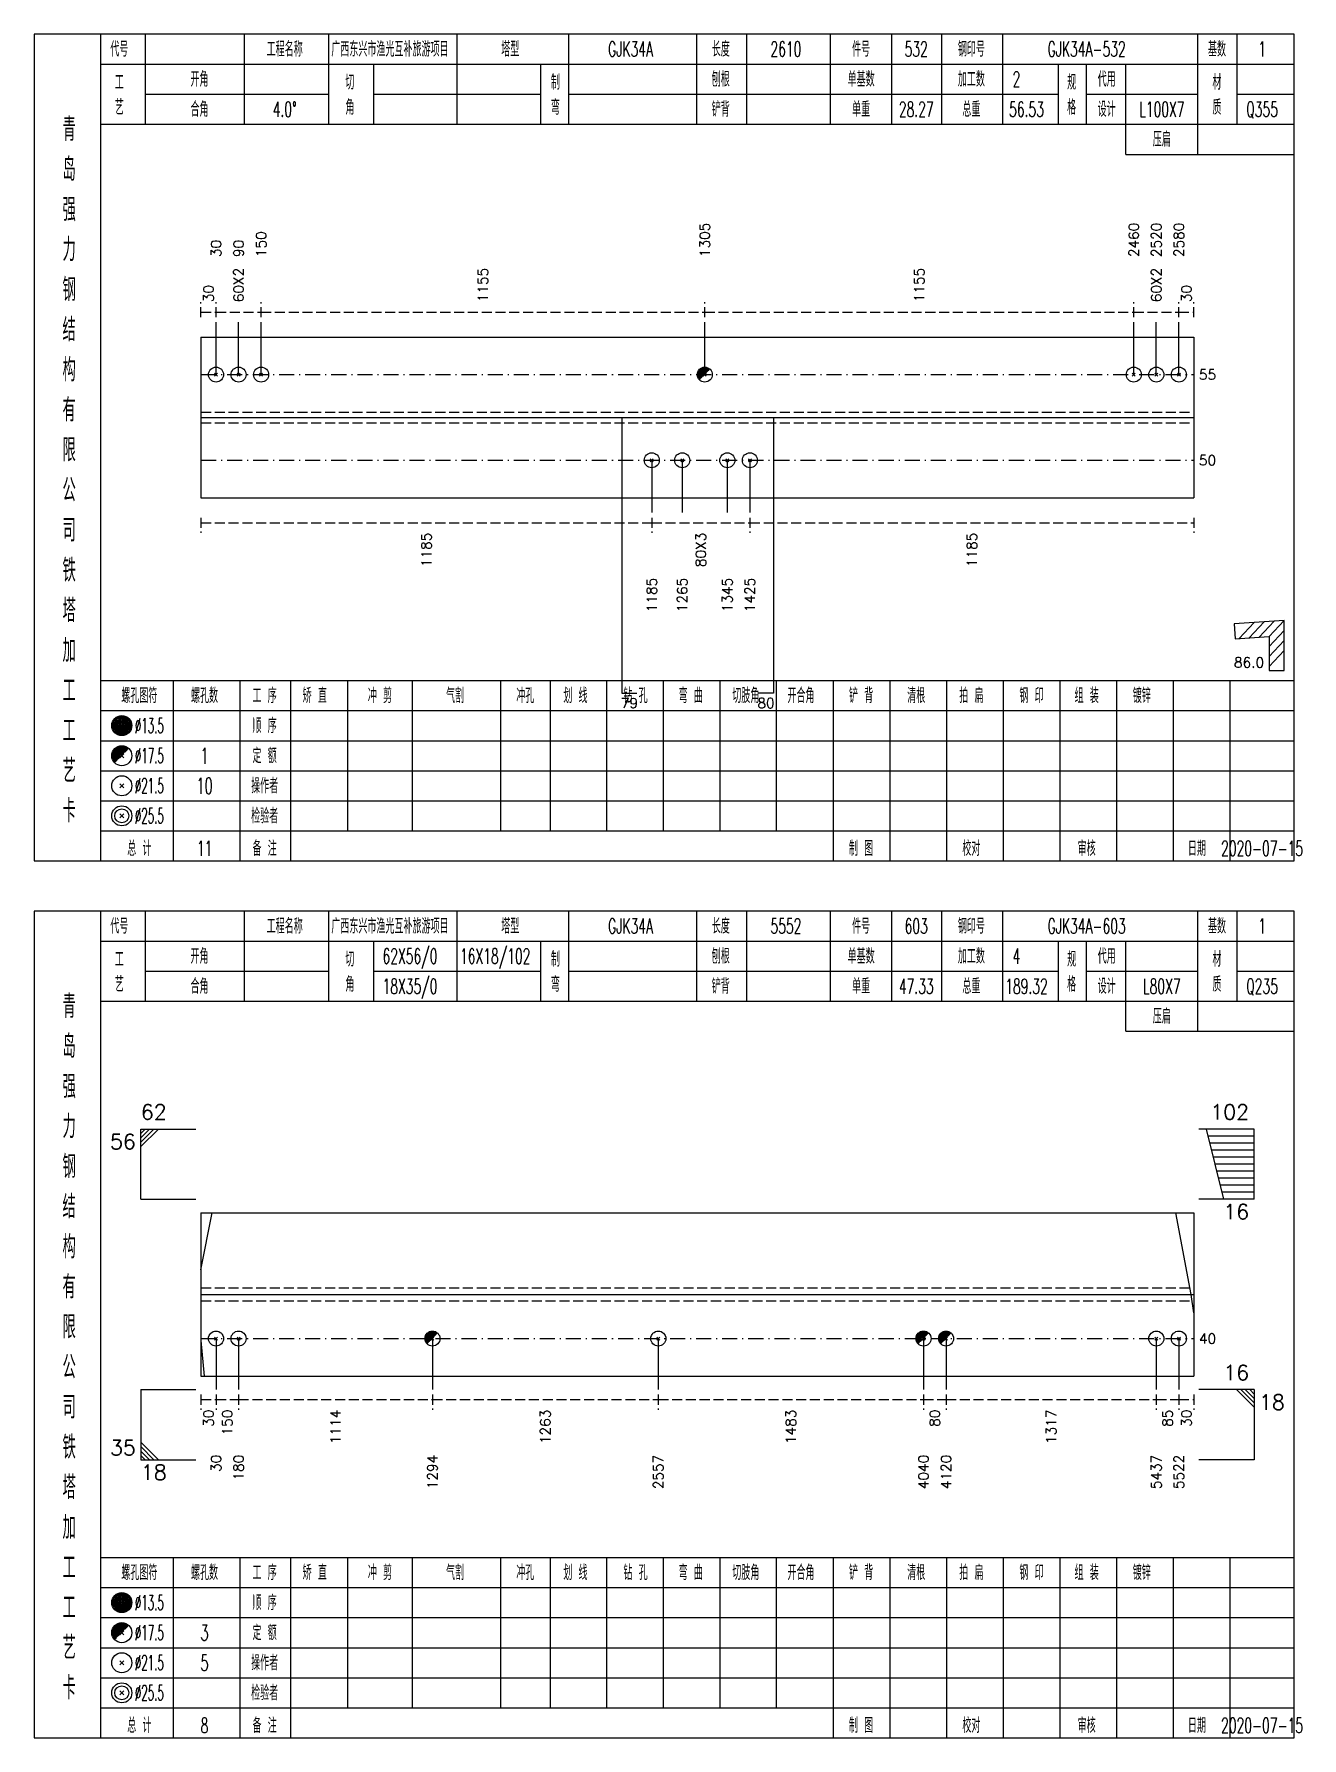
# Model space of a CAD drawing. Extents: x 0 to 2606, y -377 to 6479.
# Drawn here: x 261.4 to 514.3, y 3850 to 4190 of the extents above; entities that cross this region are included whole.
import ezdxf
from ezdxf.enums import TextEntityAlignment as Align

# ---------------------------------------------------------------- set-up
doc = ezdxf.new("R2010")
doc.units = 0
doc.header["$MEASUREMENT"] = 0
doc.linetypes.add('一点画线', pattern=[5.2, 3, -1, 0.2, -1])
doc.linetypes.add('虚线', pattern=[2.75, 2, -0.75])
doc.layers.get('0').update_dxf_attribs({"linetype": 'CONTINUOUS', "lineweight": 25})
for name, color, linetype, lineweight in [('1', 7, 'CONTINUOUS', 25), ('2', 7, 'CONTINUOUS', 25), ('4', 7, 'CONTINUOUS', 25)]:
    doc.layers.add(name, color=color, linetype=linetype, lineweight=lineweight)
doc.styles.get("Standard").update_dxf_attribs({"font": 'simplex.shx', "width": 0.7, "height": 3, "bigfont": 'gbhzfs.shx'})

msp = doc.modelspace()

# ---------------------------------------------------------------- linework, layer by layer
at = {"color": 8, "linetype": '虚线', "lineweight": 9}
for p, q in [((294.7, 4133.5), (294.7, 4136.5)), ((294.7, 4134.5), (297.7, 4134.5)), ((297.7, 4133.5), (297.7, 4136.5)), ((297.7, 4133.5), (297.7, 4136.5)), ((297.7, 4134.5), (306.7, 4134.5)), ((306.7, 4133.5), (306.7, 4136.5)), ((306.7, 4133.5), (306.7, 4136.5)), ((306.7, 4134.5), (395.21, 4134.5)), ((395.21, 4133.5), (395.21, 4136.5)), ((395.21, 4133.5), (395.21, 4136.5)), ((395.21, 4134.5), (480.8, 4134.5)), ((480.8, 4133.5), (480.8, 4136.5)), ((480.8, 4133.5), (480.8, 4136.5)), ((480.8, 4134.5), (489.8, 4134.5)), ((489.8, 4133.5), (489.8, 4136.5)), ((489.8, 4133.5), (489.8, 4136.5)), ((489.8, 4134.5), (492.8, 4134.5)), ((492.8, 4133.5), (492.8, 4136.5)), ((294.7, 4093.5), (294.7, 4090.5)), ((294.7, 4092.5), (384.64, 4092.5)), ((384.64, 4093.5), (384.64, 4090.5)), ((384.64, 4093.5), (384.64, 4090.5)), ((384.64, 4092.5), (404.21, 4092.5)), ((404.21, 4093.5), (404.21, 4090.5)), ((404.21, 4093.5), (404.21, 4090.5)), ((404.21, 4092.5), (492.8, 4092.5)), ((492.8, 4093.5), (492.8, 4090.5)), ((294.7, 3918.5), (294.7, 3915.5)), ((294.7, 3917.5), (297.7, 3917.5)), ((297.7, 3918.5), (297.7, 3915.5)), ((297.7, 3918.5), (297.7, 3915.5)), ((297.7, 3917.5), (302.2, 3917.5)), ((302.2, 3918.5), (302.2, 3915.5)), ((302.2, 3918.5), (302.2, 3915.5)), ((302.2, 3917.5), (340.87, 3917.5)), ((340.87, 3918.5), (340.87, 3915.5)), ((340.87, 3918.5), (340.87, 3915.5)), ((340.87, 3917.5), (385.94, 3917.5)), ((385.94, 3918.5), (385.94, 3915.5)), ((385.94, 3918.5), (385.94, 3915.5)), ((385.94, 3917.5), (438.85, 3917.5)), ((438.85, 3918.5), (438.85, 3915.5)), ((438.85, 3918.5), (438.85, 3915.5)), ((438.85, 3917.5), (443.35, 3917.5)), ((443.35, 3918.5), (443.35, 3915.5)), ((443.35, 3918.5), (443.35, 3915.5)), ((443.35, 3917.5), (485.3, 3917.5)), ((485.3, 3918.5), (485.3, 3915.5)), ((485.3, 3918.5), (485.3, 3915.5)), ((485.3, 3917.5), (489.8, 3917.5)), ((489.8, 3918.5), (489.8, 3915.5)), ((489.8, 3918.5), (489.8, 3915.5)), ((489.8, 3917.5), (492.8, 3917.5)), ((492.8, 3918.5), (492.8, 3915.5))]:
    msp.add_line(p, q, dxfattribs=at)
at = {"color": 7, "linetype": 'Continuous', "lineweight": 13}
for p, q in [((297.7, 4122.05), (297.7, 4132.5)), ((302.2, 4122.05), (302.2, 4132.5)), ((306.7, 4122.05), (306.7, 4132.5)), ((395.21, 4122.05), (395.21, 4132.5)), ((480.8, 4122.05), (480.8, 4132.5)), ((485.3, 4122.05), (485.3, 4132.5)), ((489.8, 4122.05), (489.8, 4132.5)), ((297.4, 4121.75), (298, 4122.35)), ((298, 4121.75), (297.4, 4122.35)), ((301.9, 4121.75), (302.5, 4122.35)), ((302.5, 4121.75), (301.9, 4122.35)), ((306.4, 4121.75), (307, 4122.35)), ((307, 4121.75), (306.4, 4122.35)), ((480.5, 4121.75), (481.1, 4122.35)), ((481.1, 4121.75), (480.5, 4122.35)), ((485, 4121.75), (485.6, 4122.35)), ((485.6, 4121.75), (485, 4122.35)), ((489.5, 4121.75), (490.1, 4122.35)), ((490.1, 4121.75), (489.5, 4122.35)), ((384.64, 4104.95), (384.64, 4094.5)), ((390.71, 4104.95), (390.71, 4094.5)), ((399.71, 4104.95), (399.71, 4094.5)), ((404.21, 4104.95), (404.21, 4094.5)), ((282.7, 3971.5), (293.7, 3971.5)), ((282.7, 3957.5), (282.7, 3971.5)), ((283.57, 3971.5), (282.7, 3970.62)), ((284.45, 3971.5), (282.7, 3969.75)), ((285.32, 3971.5), (282.7, 3968.88)), ((286.2, 3971.5), (282.7, 3968)), ((504.8, 3971.5), (493.8, 3971.5)), ((498.8, 3957.5), (495.3, 3971.5)), ((504.8, 3957.5), (504.8, 3971.5)), ((504.8, 3970.1), (495.65, 3970.1)), ((504.8, 3968.7), (496, 3968.7)), ((504.8, 3967.3), (496.35, 3967.3)), ((504.8, 3965.9), (496.7, 3965.9)), ((504.8, 3964.5), (497.05, 3964.5)), ((504.8, 3963.1), (497.4, 3963.1)), ((504.8, 3961.7), (497.75, 3961.7)), ((504.8, 3960.3), (498.1, 3960.3)), ((504.8, 3958.9), (498.45, 3958.9)), ((282.7, 3957.5), (293.7, 3957.5)), ((294.7, 3943.39), (296.91, 3954.81)), ((492.23, 3938.5), (489.16, 3954.81)), ((504.8, 3957.5), (493.8, 3957.5)), ((492.8, 3934.83), (492.23, 3938.5)), ((294.7, 3929.32), (295.34, 3922.19)), ((297.7, 3929.69), (297.7, 3919.5)), ((302.2, 3929.69), (302.2, 3919.5)), ((340.87, 3929.69), (340.87, 3919.5)), ((385.94, 3929.69), (385.94, 3919.5)), ((438.85, 3929.69), (438.85, 3919.5)), ((443.35, 3929.69), (443.35, 3919.5)), ((485.3, 3929.69), (485.3, 3919.5)), ((489.8, 3929.69), (489.8, 3919.5)), ((282.7, 3919.5), (293.7, 3919.5)), ((282.7, 3919.5), (282.7, 3905.5)), ((504.8, 3919.5), (493.8, 3919.5)), ((501.3, 3919.5), (504.8, 3916)), ((502.18, 3919.5), (504.8, 3916.88)), ((503.05, 3919.5), (504.8, 3917.75)), ((503.93, 3919.5), (504.8, 3918.62)), ((504.8, 3919.5), (504.8, 3905.5)), ((286.2, 3905.5), (282.7, 3909)), ((285.32, 3905.5), (282.7, 3908.12)), ((284.45, 3905.5), (282.7, 3907.25)), ((283.57, 3905.5), (282.7, 3906.38)), ((282.7, 3905.5), (293.7, 3905.5)), ((504.8, 3905.5), (493.8, 3905.5))]:
    msp.add_line(p, q, dxfattribs=at)
at = {"color": 7, "linetype": 'Continuous', "lineweight": 18}
for p, q in [((294.7, 4129.55), (294.7, 4097.45)), ((294.7, 4129.55), (492.8, 4129.55)), ((492.8, 4129.55), (492.8, 4097.45)), ((294.7, 4113.5), (492.8, 4113.5)), ((294.7, 3954.81), (294.7, 3922.19)), ((294.7, 3954.81), (492.8, 3954.81)), ((492.8, 3954.81), (492.8, 3922.19)), ((294.7, 3938.5), (492.8, 3938.5))]:
    msp.add_line(p, q, dxfattribs=at)
at = {"color": 3, "linetype": '一点画线', "lineweight": 13}
for p, q in [((294.7, 4122.05), (492.8, 4122.05)), ((294.7, 4104.95), (492.8, 4104.95)), ((294.7, 3929.69), (492.8, 3929.69))]:
    msp.add_line(p, q, dxfattribs=at)
at = {"color": 7, "linetype": 'Continuous', "lineweight": 0}
for p, q in [((394.91, 4121.75), (395.51, 4122.35)), ((394.91, 4122.35), (395.51, 4121.75))]:
    msp.add_line(p, q, dxfattribs=at)
at = {"color": 1, "linetype": '虚线', "lineweight": 18}
for p, q in [((294.7, 4114.55), (492.8, 4114.55)), ((294.7, 4112.45), (492.8, 4112.45)), ((294.7, 3939.81), (492.8, 3939.81)), ((294.7, 3937.19), (492.8, 3937.19))]:
    msp.add_line(p, q, dxfattribs=at)
at = {"color": 7, "linetype": 'Continuous', "lineweight": 13}
for centre in [(297.7, 4122.05), (302.2, 4122.05), (306.7, 4122.05), (395.21, 4122.05), (480.8, 4122.05), (485.3, 4122.05), (489.8, 4122.05)]:
    msp.add_circle(centre, 1.5, dxfattribs=at)
for radius in [1.35, 1.2, 1.05, 0.9, 0.75, 0.6, 0.45, 0.3, 0.15]:
    msp.add_arc((395.21, 4122.05), radius, 45, 225, dxfattribs=at)
at = {"layer": '1', "color": 7, "linetype": 'Continuous', "lineweight": 13}
for p, q in [((384.34, 4104.65), (384.94, 4105.25)), ((384.94, 4104.65), (384.34, 4105.25)), ((390.41, 4104.65), (391.01, 4105.25)), ((391.01, 4104.65), (390.41, 4105.25)), ((399.41, 4104.65), (400.01, 4105.25)), ((400.01, 4104.65), (399.41, 4105.25)), ((403.91, 4104.65), (404.51, 4105.25)), ((404.51, 4104.65), (403.91, 4105.25)), ((297.4, 3929.39), (298, 3929.99)), ((298, 3929.39), (297.4, 3929.99)), ((301.9, 3929.39), (302.5, 3929.99)), ((302.5, 3929.39), (301.9, 3929.99)), ((385.64, 3929.39), (386.24, 3929.99)), ((386.24, 3929.39), (385.64, 3929.99)), ((485, 3929.39), (485.6, 3929.99)), ((485.6, 3929.39), (485, 3929.99)), ((489.5, 3929.39), (490.1, 3929.99)), ((490.1, 3929.39), (489.5, 3929.99))]:
    msp.add_line(p, q, dxfattribs=at)
at = {"layer": '1', "color": 7, "linetype": 'Continuous', "lineweight": 18}
for p, q in [((294.7, 4097.45), (492.8, 4097.45)), ((294.7, 3922.19), (492.8, 3922.19))]:
    msp.add_line(p, q, dxfattribs=at)
at = {"layer": '1', "color": 7, "linetype": 'Continuous', "lineweight": 0}
for p, q in [((340.57, 3929.39), (341.17, 3929.99)), ((340.57, 3929.99), (341.17, 3929.39)), ((438.55, 3929.39), (439.15, 3929.99)), ((438.55, 3929.99), (439.15, 3929.39)), ((443.05, 3929.39), (443.65, 3929.99)), ((443.05, 3929.99), (443.65, 3929.39))]:
    msp.add_line(p, q, dxfattribs=at)
at = {"layer": '1', "color": 7, "linetype": 'Continuous', "lineweight": 13}
for centre in [(384.64, 4104.95), (390.71, 4104.95), (399.71, 4104.95), (404.21, 4104.95), (297.7, 3929.69), (302.2, 3929.69), (340.87, 3929.69), (385.94, 3929.69), (438.85, 3929.69), (443.35, 3929.69), (485.3, 3929.69), (489.8, 3929.69)]:
    msp.add_circle(centre, 1.5, dxfattribs=at)
for centre, radius in [((340.87, 3929.69), 1.35), ((340.87, 3929.69), 1.2), ((340.87, 3929.69), 1.05), ((340.87, 3929.69), 0.9), ((340.87, 3929.69), 0.75), ((438.85, 3929.69), 1.35), ((438.85, 3929.69), 1.2), ((438.85, 3929.69), 1.05), ((438.85, 3929.69), 0.9), ((438.85, 3929.69), 0.75), ((443.35, 3929.69), 1.35), ((443.35, 3929.69), 1.2), ((443.35, 3929.69), 1.05), ((443.35, 3929.69), 0.9), ((443.35, 3929.69), 0.75), ((340.87, 3929.69), 0.6), ((340.87, 3929.69), 0.45), ((340.87, 3929.69), 0.3), ((340.87, 3929.69), 0.15), ((438.85, 3929.69), 0.6), ((438.85, 3929.69), 0.45), ((438.85, 3929.69), 0.3), ((438.85, 3929.69), 0.15), ((443.35, 3929.69), 0.6), ((443.35, 3929.69), 0.45), ((443.35, 3929.69), 0.3), ((443.35, 3929.69), 0.15)]:
    msp.add_arc(centre, radius, 45, 225, dxfattribs=at)
at = {"layer": '2', "color": 7, "linetype": 'Continuous', "lineweight": 13}
for p, q in [((378.65, 4113.5), (378.65, 4058.5)), ((408.93, 4113.5), (408.93, 4058.5)), ((510.8, 4073), (500.82, 4072.3)), ((500.82, 4072.3), (501.03, 4069.31)), ((501.81, 4069.36), (504.81, 4072.58)), ((503.81, 4069.5), (506.81, 4072.72)), ((505.8, 4069.64), (508.8, 4072.86)), ((507.8, 4069.78), (510.8, 4073)), ((507.8, 4067.78), (510.8, 4071)), ((510.8, 4063), (510.8, 4073)), ((501.03, 4069.31), (507.8, 4069.78)), ((507.8, 4069.78), (507.8, 4063)), ((507.8, 4065.78), (510.8, 4069)), ((507.8, 4063.78), (510.8, 4067)), ((507.8, 4063), (510.8, 4063)), ((378.65, 4058.5), (381.65, 4058.5)), ((408.93, 4058.5), (405.93, 4058.5))]:
    msp.add_line(p, q, dxfattribs=at)
at = {"layer": '4', "color": 1, "linetype": 'Continuous', "lineweight": 18}
for p, q in [((274.7, 4025), (274.7, 4190)), ((283.6, 4172), (283.6, 4190)), ((303.4, 4172), (303.4, 4190)), ((320.2, 4172), (320.2, 4190)), ((345.8, 4172), (345.8, 4190)), ((368.1, 4172), (368.1, 4190)), ((393.6, 4172), (393.6, 4190)), ((403.6, 4172), (403.6, 4190)), ((420.3, 4172), (420.3, 4190)), ((432.5, 4172), (432.5, 4190)), ((442.5, 4172), (442.5, 4190)), ((454.7, 4172), (454.7, 4190)), ((493.6, 4166), (493.6, 4190)), ((501.4, 4172), (501.4, 4190)), ((274.7, 4184), (512.8, 4184)), ((329.2, 4172), (329.2, 4184)), ((362.5, 4172), (362.5, 4184)), ((465.8, 4172), (465.8, 4184)), ((471.4, 4172), (471.4, 4184)), ((479.2, 4166), (479.2, 4184)), ((283.6, 4178), (320.2, 4178)), ((329.2, 4178), (362.5, 4178)), ((368.1, 4178), (465.8, 4178)), ((471.4, 4178), (493.6, 4178)), ((501.4, 4178), (512.8, 4178)), ((274.7, 4172), (512.8, 4172)), ((479.2, 4166), (512.8, 4166)), ((274.7, 4061), (512.8, 4061)), ((289.2, 4025), (289.2, 4061)), ((302.5, 4025), (302.5, 4061)), ((312.6, 4025), (312.6, 4061)), ((324, 4031), (324, 4061)), ((336.9, 4031), (336.9, 4061)), ((354.5, 4031), (354.5, 4061)), ((364.4, 4031), (364.4, 4061)), ((375.7, 4031), (375.7, 4061)), ((387, 4031), (387, 4061)), ((398.3, 4031), (398.3, 4061)), ((409.5, 4031), (409.5, 4061)), ((420.9, 4031), (420.9, 4061)), ((432.2, 4031), (432.2, 4061)), ((443.5, 4031), (443.5, 4061)), ((454.8, 4031), (454.8, 4061)), ((466.1, 4031), (466.1, 4061)), ((477.4, 4031), (477.4, 4061)), ((488.7, 4031), (488.7, 4061)), ((500, 4031), (500, 4061)), ((274.7, 4055), (512.8, 4055)), ((274.7, 4049), (512.8, 4049)), ((274.7, 4043), (512.8, 4043)), ((274.7, 4037), (512.8, 4037)), ((274.7, 4031), (512.8, 4031)), ((420.9, 4025), (420.9, 4031)), ((432.2, 4025), (432.2, 4031)), ((443.5, 4025), (443.5, 4031)), ((454.8, 4025), (454.8, 4031)), ((466.1, 4025), (466.1, 4031)), ((477.4, 4025), (477.4, 4031)), ((488.7, 4025), (488.7, 4031)), ((500, 4025), (500, 4031)), ((274.7, 3850), (274.7, 4015)), ((283.6, 3997), (283.6, 4015)), ((303.4, 3997), (303.4, 4015)), ((320.2, 3997), (320.2, 4015)), ((345.8, 3997), (345.8, 4015)), ((368.1, 3997), (368.1, 4015)), ((393.6, 3997), (393.6, 4015)), ((403.6, 3997), (403.6, 4015)), ((420.3, 3997), (420.3, 4015)), ((432.5, 3997), (432.5, 4015)), ((442.5, 3997), (442.5, 4015)), ((454.7, 3997), (454.7, 4015)), ((493.6, 3991), (493.6, 4015)), ((501.4, 3997), (501.4, 4015)), ((274.7, 4009), (512.8, 4009)), ((329.2, 3997), (329.2, 4009)), ((362.5, 3997), (362.5, 4009)), ((465.8, 3997), (465.8, 4009)), ((471.4, 3997), (471.4, 4009)), ((479.2, 3991), (479.2, 4009)), ((283.6, 4003), (320.2, 4003)), ((329.2, 4003), (362.5, 4003)), ((368.1, 4003), (465.8, 4003)), ((471.4, 4003), (493.6, 4003)), ((501.4, 4003), (512.8, 4003)), ((274.7, 3997), (512.8, 3997)), ((479.2, 3991), (512.8, 3991)), ((274.7, 3886), (512.8, 3886)), ((289.2, 3850), (289.2, 3886)), ((302.5, 3850), (302.5, 3886)), ((312.6, 3850), (312.6, 3886)), ((324, 3856), (324, 3886)), ((336.9, 3856), (336.9, 3886)), ((354.5, 3856), (354.5, 3886)), ((364.4, 3856), (364.4, 3886)), ((375.7, 3856), (375.7, 3886)), ((387, 3856), (387, 3886)), ((398.3, 3856), (398.3, 3886)), ((409.5, 3856), (409.5, 3886)), ((420.9, 3856), (420.9, 3886)), ((432.2, 3856), (432.2, 3886)), ((443.5, 3856), (443.5, 3886)), ((454.8, 3856), (454.8, 3886)), ((466.1, 3856), (466.1, 3886)), ((477.4, 3856), (477.4, 3886)), ((488.7, 3856), (488.7, 3886)), ((500, 3856), (500, 3886)), ((274.7, 3880), (512.8, 3880)), ((274.7, 3874), (512.8, 3874)), ((274.7, 3868), (512.8, 3868)), ((274.7, 3862), (512.8, 3862)), ((274.7, 3856), (512.8, 3856)), ((420.9, 3850), (420.9, 3856)), ((432.2, 3850), (432.2, 3856)), ((443.5, 3850), (443.5, 3856)), ((454.8, 3850), (454.8, 3856)), ((466.1, 3850), (466.1, 3856)), ((477.4, 3850), (477.4, 3856)), ((488.7, 3850), (488.7, 3856)), ((500, 3850), (500, 3856))]:
    msp.add_line(p, q, dxfattribs=at)
at = {"layer": '4', "color": 7, "linetype": 'Continuous', "lineweight": 13}
for p, q in [((278.7, 4051.8), (279.1, 4052.2)), ((279.1, 4051.8), (278.7, 4052.2)), ((278.5, 4039.6), (279.3, 4040.4)), ((279.3, 4039.6), (278.5, 4040.4)), ((278.5, 4033.6), (279.3, 4034.4)), ((279.3, 4033.6), (278.5, 4034.4)), ((278.7, 3876.8), (279.1, 3877.2)), ((279.1, 3876.8), (278.7, 3877.2)), ((278.5, 3864.6), (279.3, 3865.4)), ((279.3, 3864.6), (278.5, 3865.4)), ((278.5, 3858.6), (279.3, 3859.4)), ((279.3, 3858.6), (278.5, 3859.4))]:
    msp.add_line(p, q, dxfattribs=at)
at = {"layer": '4', "color": 7, "linetype": 'Continuous', "lineweight": 0}
for p, q in [((278.5, 4045.6), (279.3, 4046.4)), ((278.5, 4046.4), (279.3, 4045.6)), ((278.5, 3870.6), (279.3, 3871.4)), ((278.5, 3871.4), (279.3, 3870.6))]:
    msp.add_line(p, q, dxfattribs=at)
at = {"layer": '4', "color": 1, "linetype": 'Continuous', "lineweight": 18}
for points in [[(261.4, 4190), (261.4, 4025), (512.8, 4025), (512.8, 4190)], [(261.4, 4015), (261.4, 3850), (512.8, 3850), (512.8, 4015)]]:
    msp.add_lwpolyline(points, close=True, dxfattribs=at)
at = {"layer": '4', "color": 7, "linetype": 'Continuous', "lineweight": 13}
for centre, radius in [((278.9, 4052), 2), ((278.9, 4052), 1.8), ((278.9, 4052), 1.6), ((278.9, 4052), 1.4), ((278.9, 4052), 1.2), ((278.9, 4052), 1), ((278.9, 4052), 0.8), ((278.9, 4052), 0.6), ((278.9, 4052), 0.4), ((278.9, 4052), 0.2), ((278.9, 4046), 2), ((278.9, 4040), 2), ((278.9, 4034), 2), ((278.9, 4034), 1.4), ((278.9, 3877), 2), ((278.9, 3877), 1.8), ((278.9, 3877), 1.6), ((278.9, 3877), 1.4), ((278.9, 3877), 1.2), ((278.9, 3877), 1), ((278.9, 3877), 0.8), ((278.9, 3877), 0.6), ((278.9, 3877), 0.4), ((278.9, 3877), 0.2), ((278.9, 3871), 2), ((278.9, 3865), 2), ((278.9, 3859), 2), ((278.9, 3859), 1.4)]:
    msp.add_circle(centre, radius, dxfattribs=at)
for centre, radius in [((278.9, 4046), 1.8), ((278.9, 4046), 1.6), ((278.9, 4046), 1.4), ((278.9, 4046), 1.2), ((278.9, 4046), 1), ((278.9, 4046), 0.8), ((278.9, 4046), 0.6), ((278.9, 4046), 0.4), ((278.9, 4046), 0.2), ((278.9, 3871), 1.8), ((278.9, 3871), 1.6), ((278.9, 3871), 1.4), ((278.9, 3871), 1.2), ((278.9, 3871), 1), ((278.9, 3871), 0.8), ((278.9, 3871), 0.6), ((278.9, 3871), 0.4), ((278.9, 3871), 0.2)]:
    msp.add_arc(centre, radius, 45, 225, dxfattribs=at)

# ---------------------------------------------------------------- texts
at = {"color": 7, "linetype": 'Continuous', "lineweight": 13}
for s, p in [('1305', (395.21, 4145.5)), ('2460', (480.8, 4145.5)), ('2520', (485.3, 4145.5)), ('2580', (489.8, 4145.5)), ('30', (297.7, 4145.5)), ('90', (302.2, 4145.5)), ('150', (306.7, 4145.5))]:
    msp.add_text(s, height=2, rotation=90, dxfattribs=at).set_placement(p, align=Align.MIDDLE_LEFT)
at = {"color": 8, "linetype": 'Continuous', "lineweight": 9}
for s, p in [('60X2', (302.2, 4136.5)), ('1155', (350.96, 4136.5)), ('1155', (438.01, 4136.5)), ('60X2', (485.3, 4136.5)), ('30', (296.2, 4136.5)), ('30', (491.3, 4136.5))]:
    msp.add_text(s, height=2, rotation=90, dxfattribs=at).set_placement(p, align=Align.MIDDLE_LEFT)
at = {"color": 7, "linetype": 'Continuous', "lineweight": 13}
for s, p in [('55', (493.8, 4122.05)), ('50', (493.8, 4104.95)), ('40', (493.8, 3929.69))]:
    msp.add_text(s, height=2, dxfattribs=at).set_placement(p, align=Align.MIDDLE_LEFT)
at = {"color": 8, "linetype": 'Continuous', "lineweight": 9}
for s, p in [('1185', (339.67, 4090.5)), ('80X3', (394.43, 4090.5)), ('1185', (448.51, 4090.5)), ('30', (296.2, 3915.5)), ('150', (299.95, 3915.5)), ('1114', (321.54, 3915.5)), ('1263', (363.4, 3915.5)), ('1483', (412.39, 3915.5)), ('80', (441.1, 3915.5)), ('1317', (464.33, 3915.5)), ('85', (487.55, 3915.5)), ('30', (491.3, 3915.5))]:
    msp.add_text(s, height=2, rotation=90, dxfattribs=at).set_placement(p, align=Align.MIDDLE_RIGHT)
at = {"color": 7, "linetype": 'Continuous', "lineweight": 13}
msp.add_text('62', height=3, dxfattribs=at).set_placement((282.7, 3972.5), align=Align.BOTTOM_LEFT)
for s, p in [('102', (503.8, 3972.5)), ('16', (503.8, 3920.5)), ('35', (281.7, 3905.5))]:
    msp.add_text(s, height=3, dxfattribs=at).set_placement(p, align=Align.BOTTOM_RIGHT)
for s, p in [('56', (281.7, 3970.5)), ('16', (503.8, 3956.5))]:
    msp.add_text(s, height=3, dxfattribs=at).set_placement(p, align=Align.TOP_RIGHT)
for p in [(505.8, 3918.5), (282.7, 3904.5)]:
    msp.add_text('18', height=3, dxfattribs=at).set_placement(p, align=Align.TOP_LEFT)
at = {"layer": '1', "color": 7, "linetype": 'Continuous', "lineweight": 13}
for s, p in [('1185', (384.64, 4081.5)), ('1265', (390.71, 4081.5)), ('1345', (399.71, 4081.5)), ('1425', (404.21, 4081.5)), ('30', (297.7, 3906.5)), ('180', (302.2, 3906.5)), ('1294', (340.87, 3906.5)), ('2557', (385.94, 3906.5)), ('4040', (438.85, 3906.5)), ('4120', (443.35, 3906.5)), ('5437', (485.3, 3906.5)), ('5522', (489.8, 3906.5))]:
    msp.add_text(s, height=2, rotation=90, dxfattribs=at).set_placement(p, align=Align.MIDDLE_RIGHT)
at = {"layer": '2', "color": 7, "linetype": 'Continuous', "lineweight": 13}
msp.add_text('86.0', height=2, dxfattribs=at).set_placement((506.8, 4063), align=Align.BOTTOM_RIGHT)
for s, p in [('79', (380.15, 4057.5)), ('80', (407.43, 4057.5))]:
    msp.add_text(s, height=2, dxfattribs=at).set_placement(p, align=Align.TOP_CENTER)
at = {"layer": '4', "color": 1, "linetype": 'Continuous', "lineweight": 13}
for s, height, width, p in [('工程名称', 3, 0.6, (311.4, 4187)), ('广西东兴市渔光互补旅游项目', 3, 0.6, (332.4, 4187)), ('塔型', 3, 0.6, (356.4, 4187)), ('长度', 3, 0.6, (398.4, 4187)), ('钢印号', 3, 0.6, (448.4, 4187)), ('基数', 3, 0.6, (497.4, 4187)), ('代号', 3, 0.6, (278.4, 4187)), ('GJK34A', 3, 0.6, (380.4, 4187)), ('2610', 3, 0.6, (411.4, 4187)), ('件号', 3, 0.6, (426.4, 4187)), ('532', 3, 0.6, (437.4, 4187)), ('GJK34A-532', 3, 0.6, (471.4, 4187)), ('1', 3, 0.6, (506.4, 4187)), ('开角', 3, 0.6, (294.4, 4181)), ('切', 3, 0.6, (324.4, 4180.4)), ('制', 3, 0.6, (365.4, 4180.4)), ('刨根', 3, 0.6, (398.4, 4181)), ('单基数', 3, 0.6, (426.4, 4181)), ('加工数', 3, 0.6, (448.4, 4181)), ('2', 3, 0.6, (457.4, 4181)), ('规', 3, 0.6, (468.4, 4180.4)), ('代用', 3, 0.6, (475.4, 4181)), ('材', 3, 0.6, (497.4, 4180.4)), ('工', 3, 0.6, (278.4, 4180.4)), ('艺', 3, 0.6, (278.4, 4175.4)), ('合角', 3, 0.6, (294.4, 4175)), ('4.0%%d', 3, 0.6, (311.4, 4175)), ('角', 3, 0.6, (324.4, 4175.4)), ('弯', 3, 0.6, (365.4, 4175.4)), ('铲背', 3, 0.6, (398.4, 4175)), ('单重', 3, 0.6, (426.4, 4175)), ('28.27', 3, 0.6, (437.4, 4175)), ('总重', 3, 0.6, (448.4, 4175)), ('56.53', 3, 0.6, (459.4, 4175)), ('格', 3, 0.6, (468.4, 4175.4)), ('设计', 3, 0.6, (475.4, 4175)), ('L100X7', 3, 0.6, (486.4, 4175)), ('质', 3, 0.6, (497.4, 4175.4)), ('Q355', 3, 0.6, (506.4, 4175)), ('青', 4.6, 0.8, (268.4, 4171)), ('压扁', 3, 0.6, (486.4, 4169)), ('岛', 4.6, 0.8, (268.4, 4163)), ('强', 4.6, 0.8, (268.4, 4155)), ('力', 4.6, 0.8, (268.4, 4147)), ('钢', 4.6, 0.8, (268.4, 4139)), ('结', 4.6, 0.8, (268.4, 4131)), ('构', 4.6, 0.8, (268.4, 4123)), ('有', 4.6, 0.8, (268.4, 4115)), ('限', 4.6, 0.8, (268.4, 4107)), ('公', 4.6, 0.8, (268.4, 4099)), ('司', 4.6, 0.8, (268.4, 4091)), ('铁', 4.6, 0.8, (268.4, 4083)), ('塔', 4.6, 0.8, (268.4, 4075)), ('加', 4.6, 0.8, (268.4, 4067)), ('工', 4.6, 0.8, (268.4, 4059)), ('螺孔图符', 3, 0.6, (282.4, 4058)), ('螺孔数', 3, 0.6, (295.4, 4058)), ('工 序', 3, 0.6, (307.4, 4058)), ('矫 直', 3, 0.6, (317.4, 4058)), ('冲 剪', 3, 0.6, (330.4, 4058)), ('气割', 3, 0.6, (345.4, 4058)), ('冲孔', 3, 0.6, (359.4, 4058)), ('划 线', 3, 0.6, (369.4, 4058)), ('钻 孔', 3, 0.6, (381.4, 4058)), ('弯 曲', 3, 0.6, (392.4, 4058)), ('切肢角', 3, 0.6, (403.4, 4058)), ('开合角', 3, 0.6, (414.4, 4058)), ('铲 背', 3, 0.6, (426.4, 4058)), ('清根', 3, 0.6, (437.4, 4058)), ('拍 扁', 3, 0.6, (448.4, 4058)), ('钢 印', 3, 0.6, (460.4, 4058)), ('组 装', 3, 0.6, (471.4, 4058)), ('镀锌', 3, 0.6, (482.4, 4058)), ('工', 4.6, 0.8, (268.4, 4051)), ('%%C13.5', 3, 0.5, (284.4, 4052)), ('顺 序', 3, 0.6, (307.4, 4052)), ('%%C17.5', 3, 0.5, (284.4, 4046)), ('1', 3.2, 0.6, (295.4, 4046)), ('定 额', 3, 0.6, (307.4, 4046)), ('艺', 4.6, 0.8, (268.4, 4043)), ('%%C21.5', 3, 0.5, (284.4, 4040)), ('10', 3.2, 0.6, (295.4, 4040)), ('操作者', 3, 0.6, (307.4, 4040)), ('卡', 4.6, 0.8, (268.4, 4035)), ('检验者', 3, 0.6, (307.4, 4034)), ('%%C25.5', 3, 0.5, (284.4, 4034)), ('总 计', 3, 0.6, (282.4, 4027.5)), ('11', 3, 0.6, (295.4, 4027.5)), ('备 注', 3, 0.6, (307.4, 4027.5)), ('制 图', 3, 0.6, (426.4, 4027.5)), ('校对', 3, 0.6, (448.4, 4027.5)), ('审核', 3, 0.6, (471.4, 4027.5)), ('日期', 3, 0.6, (493.4, 4027.5)), ('2020-07-15', 3, 0.6, (506.4, 4027.5)), ('代号', 3, 0.6, (278.4, 4012)), ('工程名称', 3, 0.6, (311.4, 4012)), ('广西东兴市渔光互补旅游项目', 3, 0.6, (332.4, 4012)), ('塔型', 3, 0.6, (356.4, 4012)), ('GJK34A', 3, 0.6, (380.4, 4012)), ('长度', 3, 0.6, (398.4, 4012)), ('5552', 3, 0.6, (411.4, 4012)), ('件号', 3, 0.6, (426.4, 4012)), ('603', 3, 0.6, (437.4, 4012)), ('钢印号', 3, 0.6, (448.4, 4012)), ('GJK34A-603', 3, 0.6, (471.4, 4012)), ('基数', 3, 0.6, (497.4, 4012)), ('1', 3, 0.6, (506.4, 4012)), ('工', 3, 0.6, (278.4, 4005.4)), ('开角', 3, 0.6, (294.4, 4006)), ('切', 3, 0.6, (324.4, 4005.4)), ('62X56/0', 3, 0.6, (336.4, 4006)), ('16X18/102', 3, 0.6, (353.4, 4006)), ('制', 3, 0.6, (365.4, 4005.4)), ('刨根', 3, 0.6, (398.4, 4006)), ('单基数', 3, 0.6, (426.4, 4006)), ('加工数', 3, 0.6, (448.4, 4006)), ('4', 3, 0.6, (457.4, 4006)), ('规', 3, 0.6, (468.4, 4005.4)), ('代用', 3, 0.6, (475.4, 4006)), ('材', 3, 0.6, (497.4, 4005.4)), ('艺', 3, 0.6, (278.4, 4000.4)), ('合角', 3, 0.6, (294.4, 4000)), ('角', 3, 0.6, (324.4, 4000.4)), ('18X35/0', 3, 0.6, (336.4, 4000)), ('弯', 3, 0.6, (365.4, 4000.4)), ('铲背', 3, 0.6, (398.4, 4000)), ('总重', 3, 0.6, (448.4, 4000)), ('格', 3, 0.6, (468.4, 4000.4)), ('设计', 3, 0.6, (475.4, 4000)), ('质', 3, 0.6, (497.4, 4000.4)), ('青', 4.6, 0.8, (268.4, 3996)), ('单重', 3, 0.6, (426.4, 4000)), ('47.33', 3, 0.6, (437.4, 4000)), ('189.32', 3, 0.6, (459.4, 4000)), ('L80X7', 3, 0.6, (486.4, 4000)), ('Q235', 3, 0.6, (506.4, 4000)), ('压扁', 3, 0.6, (486.4, 3994)), ('岛', 4.6, 0.8, (268.4, 3988)), ('强', 4.6, 0.8, (268.4, 3980)), ('力', 4.6, 0.8, (268.4, 3972)), ('钢', 4.6, 0.8, (268.4, 3964)), ('结', 4.6, 0.8, (268.4, 3956)), ('构', 4.6, 0.8, (268.4, 3948)), ('有', 4.6, 0.8, (268.4, 3940)), ('限', 4.6, 0.8, (268.4, 3932)), ('公', 4.6, 0.8, (268.4, 3924)), ('司', 4.6, 0.8, (268.4, 3916)), ('铁', 4.6, 0.8, (268.4, 3908)), ('塔', 4.6, 0.8, (268.4, 3900)), ('加', 4.6, 0.8, (268.4, 3892)), ('工', 4.6, 0.8, (268.4, 3884)), ('螺孔图符', 3, 0.6, (282.4, 3883)), ('螺孔数', 3, 0.6, (295.4, 3883)), ('工 序', 3, 0.6, (307.4, 3883)), ('矫 直', 3, 0.6, (317.4, 3883)), ('冲 剪', 3, 0.6, (330.4, 3883)), ('气割', 3, 0.6, (345.4, 3883)), ('冲孔', 3, 0.6, (359.4, 3883)), ('划 线', 3, 0.6, (369.4, 3883)), ('钻 孔', 3, 0.6, (381.4, 3883)), ('弯 曲', 3, 0.6, (392.4, 3883)), ('切肢角', 3, 0.6, (403.4, 3883)), ('开合角', 3, 0.6, (414.4, 3883)), ('铲 背', 3, 0.6, (426.4, 3883)), ('清根', 3, 0.6, (437.4, 3883)), ('拍 扁', 3, 0.6, (448.4, 3883)), ('钢 印', 3, 0.6, (460.4, 3883)), ('组 装', 3, 0.6, (471.4, 3883)), ('镀锌', 3, 0.6, (482.4, 3883)), ('工', 4.6, 0.8, (268.4, 3876)), ('%%C13.5', 3, 0.5, (284.4, 3877)), ('顺 序', 3, 0.6, (307.4, 3877)), ('3', 3.2, 0.6, (295.4, 3871)), ('定 额', 3, 0.6, (307.4, 3871)), ('艺', 4.6, 0.8, (268.4, 3868)), ('%%C17.5', 3, 0.5, (284.4, 3871)), ('%%C21.5', 3, 0.5, (284.4, 3865)), ('5', 3.2, 0.6, (295.4, 3865)), ('操作者', 3, 0.6, (307.4, 3865)), ('卡', 4.6, 0.8, (268.4, 3860)), ('%%C25.5', 3, 0.5, (284.4, 3859)), ('检验者', 3, 0.6, (307.4, 3859)), ('总 计', 3, 0.6, (282.4, 3852.5)), ('8', 3, 0.6, (295.4, 3852.5)), ('备 注', 3, 0.6, (307.4, 3852.5)), ('制 图', 3, 0.6, (426.4, 3852.5)), ('校对', 3, 0.6, (448.4, 3852.5)), ('审核', 3, 0.6, (471.4, 3852.5)), ('日期', 3, 0.6, (493.4, 3852.5)), ('2020-07-15', 3, 0.6, (506.4, 3852.5))]:
    msp.add_text(s, height=height, dxfattribs=dict(at, width=width)).set_placement(p, align=Align.MIDDLE_CENTER)

doc.saveas('drawing.dxf')
